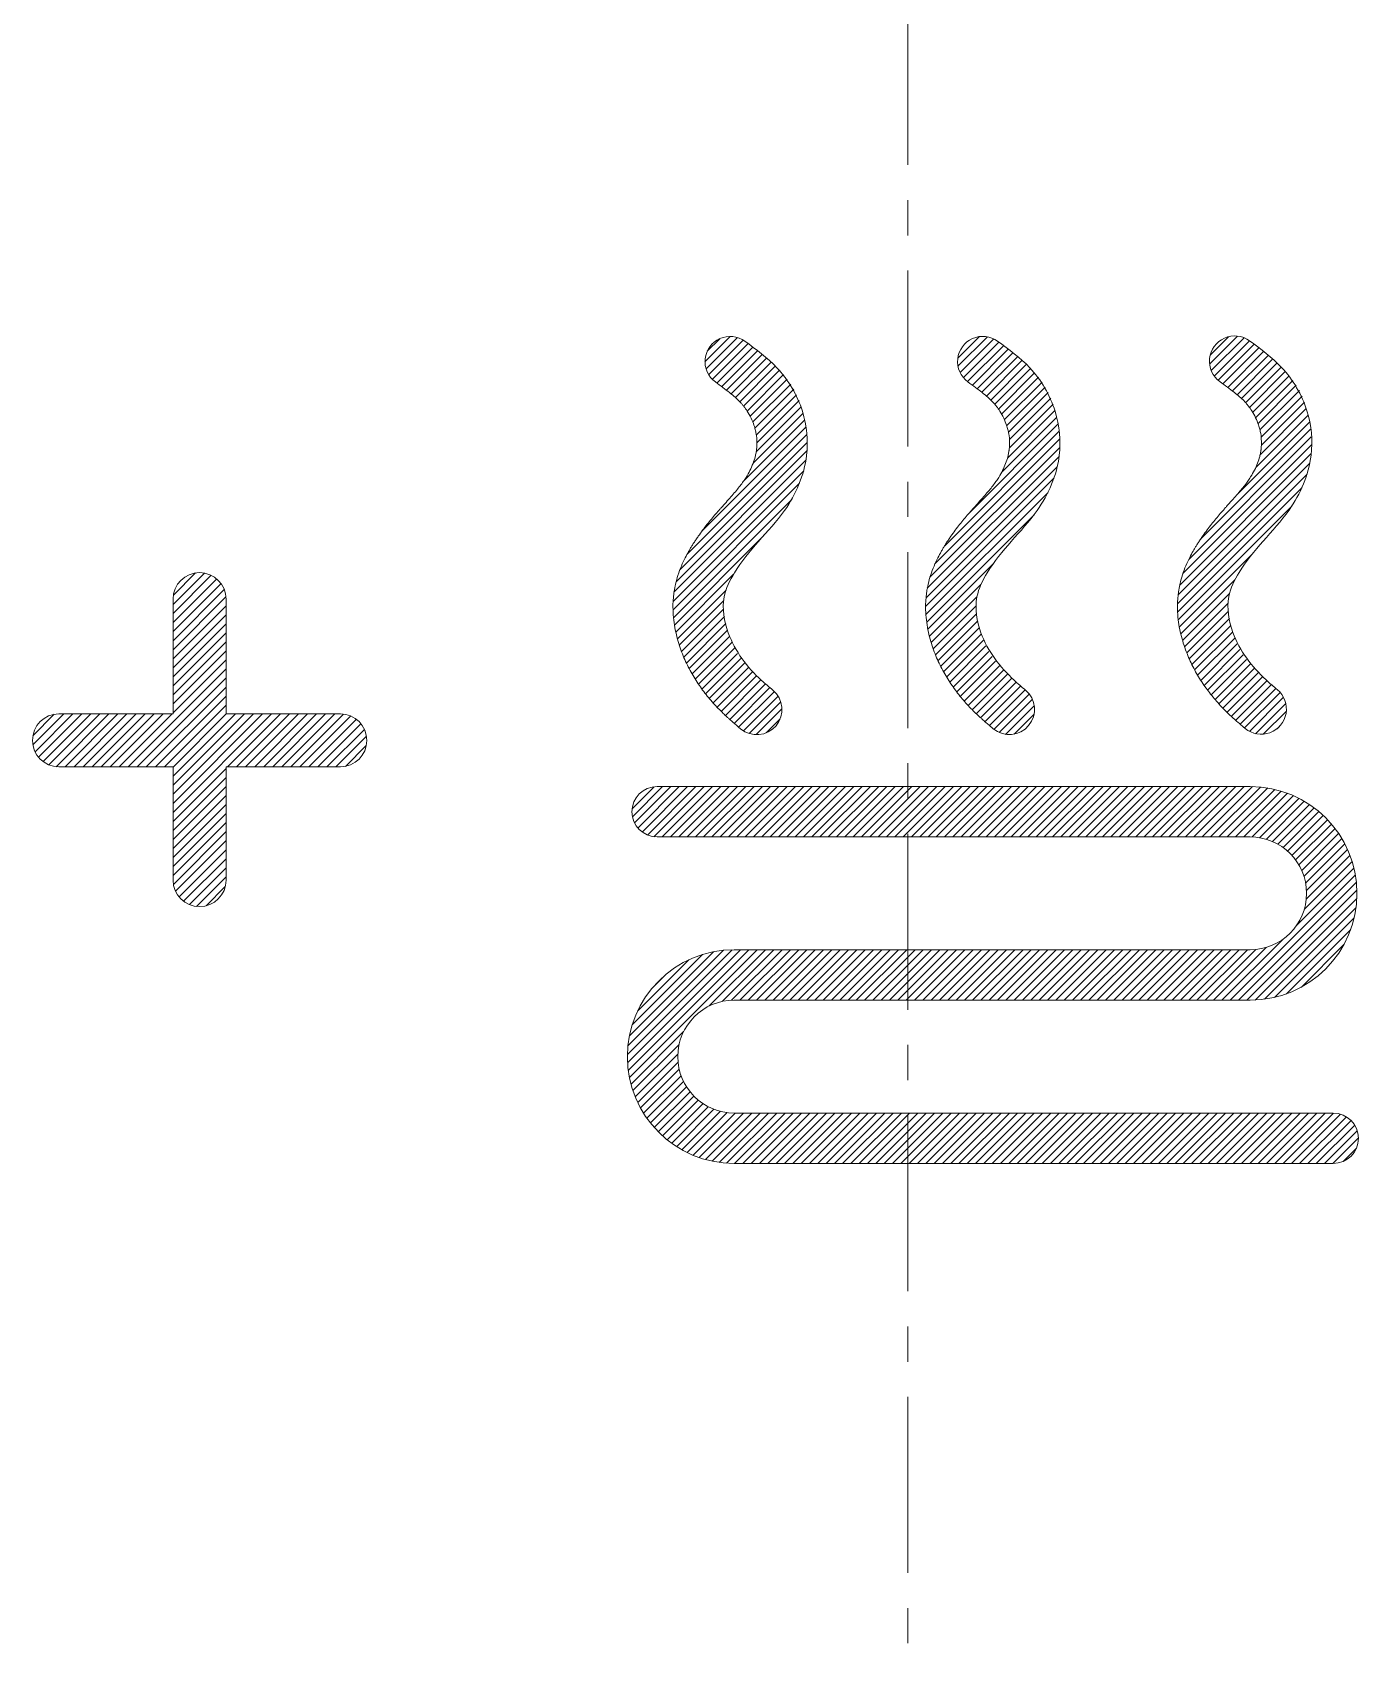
# Model space of a CAD drawing. Header units: inches. Extents: x 780 to 990, y -100 to 199.
# Drawn here: x 857.05 to 866.47, y 111.36 to 122.92 of the extents above; entities that cross this region are included whole.
import ezdxf

# ---------------------------------------------------------------- set-up
doc = ezdxf.new("R2010")
doc.units = ezdxf.units.IN
doc.header["$MEASUREMENT"] = 0
doc.linetypes.add('CENTER', pattern=[2, 1.25, -0.25, 0.25, -0.25])
doc.layers.add('center', color=1, linetype='CENTER', lineweight=9)

msp = doc.modelspace()

# ---------------------------------------------------------------- hatches: boundary and pattern name
at = {"lineweight": 0}
h = msp.add_hatch(dxfattribs=at)
h.set_pattern_fill('ANSI31', color=256, scale=0.013151)
h.set_pattern_definition([(45, (-415.9394, 684.091113), (-0.0295247024, 0.0295247024), [])])
edge = h.paths.add_edge_path()
edge.add_spline(control_points=[(862.31, 118.247), (862.309, 118.248), (862.1, 118.422), (861.999, 118.582), (861.936, 118.892), (862.047, 119.113), (862.208, 119.306), (862.433, 119.546), (862.58, 119.871), (862.528, 120.256), (862.413, 120.505), (862.113, 120.724), (862.111, 120.725)], knot_values=[0, 0, 0, 0, 0.100191, 0.489627, 0.731958, 0.908401, 1.173332, 1.445124, 1.84187, 2.140429, 2.478949, 2.758701, 2.758701, 2.758701, 2.758701], degree=3, periodic=0)
edge.add_arc((862.006, 120.58), 0.179, 53.9631, 233.9646)
edge.add_spline(control_points=[(861.901, 120.436), (861.92, 120.422), (861.938, 120.409), (861.971, 120.384), (861.987, 120.372), (862.016, 120.349), (862.029, 120.338), (862.053, 120.317), (862.063, 120.307), (862.074, 120.296), (862.076, 120.294), (862.078, 120.291), (862.08, 120.29), (862.082, 120.288), (862.083, 120.286), (862.086, 120.283), (862.088, 120.28), (862.095, 120.272), (862.099, 120.267), (862.112, 120.251), (862.12, 120.24), (862.137, 120.213), (862.147, 120.196), (862.163, 120.162), (862.17, 120.145), (862.177, 120.123), (862.179, 120.117), (862.182, 120.107), (862.183, 120.102), (862.187, 120.087), (862.189, 120.076), (862.194, 120.048), (862.196, 120.029), (862.197, 119.993), (862.196, 119.975), (862.194, 119.956), (862.194, 119.954), (862.193, 119.95), (862.193, 119.947), (862.192, 119.941), (862.191, 119.936), (862.188, 119.923), (862.186, 119.914), (862.18, 119.888), (862.175, 119.872), (862.162, 119.84), (862.155, 119.823), (862.139, 119.79), (862.129, 119.774), (862.116, 119.753), (862.113, 119.748), (862.103, 119.733), (862.096, 119.723), (862.081, 119.703), (862.073, 119.693), (862.055, 119.671), (862.046, 119.659), (862.025, 119.635), (862.015, 119.623), (861.992, 119.597), (861.98, 119.584), (861.961, 119.563), (861.955, 119.556), (861.943, 119.543), (861.938, 119.537), (861.923, 119.52), (861.913, 119.509), (861.883, 119.474), (861.862, 119.449), (861.821, 119.397), (861.8, 119.369), (861.774, 119.332), (861.768, 119.323), (861.758, 119.308), (861.753, 119.3), (861.743, 119.286), (861.739, 119.279), (861.732, 119.268), (861.73, 119.265), (861.726, 119.258), (861.724, 119.255), (861.719, 119.245), (861.715, 119.238), (861.703, 119.217), (861.695, 119.202), (861.677, 119.168), (861.668, 119.149), (861.651, 119.107), (861.642, 119.085), (861.629, 119.042), (861.623, 119.022), (861.616, 118.993), (861.615, 118.985), (861.612, 118.973), (861.612, 118.969), (861.61, 118.96), (861.609, 118.956), (861.607, 118.943), (861.606, 118.935), (861.603, 118.909), (861.602, 118.892), (861.599, 118.85), (861.6, 118.824), (861.602, 118.775), (861.604, 118.75), (861.611, 118.703), (861.615, 118.68), (861.625, 118.636), (861.63, 118.614), (861.642, 118.572), (861.649, 118.552), (861.67, 118.495), (861.685, 118.459), (861.719, 118.391), (861.737, 118.358), (861.777, 118.295), (861.797, 118.265), (861.84, 118.208), (861.863, 118.181), (861.909, 118.129), (861.933, 118.105), (861.965, 118.074), (861.973, 118.066), (861.983, 118.057), (861.985, 118.055), (861.992, 118.048), (861.997, 118.044), (862.011, 118.032), (862.02, 118.024), (862.043, 118.003), (862.058, 117.991), (862.074, 117.977), (862.077, 117.975), (862.08, 117.972)], knot_values=[0.001762, 0.001762, 0.001762, 0.001762, 27.479804, 27.479804, 54.959608, 54.959608, 82.439413, 82.439413, 109.919217, 109.919217, 114.974911, 114.974911, 118.540288, 118.540288, 122.105664, 122.105664, 129.236418, 129.236418, 143.497926, 143.497926, 172.02094, 172.02094, 211.261454, 211.261454, 250.501968, 250.501968, 262.017459, 262.017459, 273.53295, 273.53295, 296.563931, 296.563931, 337.057027, 337.057027, 377.550124, 377.550124, 382.684237, 382.684237, 387.81835, 387.81835, 398.086577, 398.086577, 418.623029, 418.623029, 453.112725, 453.112725, 487.602422, 487.602422, 522.092118, 522.092118, 532.903793, 532.903793, 554.527143, 554.527143, 576.150493, 576.150493, 597.773842, 597.773842, 619.397192, 619.397192, 641.020542, 641.020542, 651.695207, 651.695207, 660.221524, 660.221524, 676.091778, 676.091778, 708.290841, 708.290841, 740.489904, 740.489904, 749.376971, 749.376971, 757.049057, 757.049057, 764.447312, 764.447312, 767.664258, 767.664258, 770.881203, 770.881203, 777.315094, 777.315094, 790.182876, 790.182876, 805.62423, 805.62423, 821.065585, 821.065585, 833.99616, 833.99616, 838.549577, 838.549577, 841.098106, 841.098106, 843.646635, 843.646635, 848.743693, 848.743693, 858.93781, 858.93781, 874.925217, 874.925217, 890.912624, 890.912624, 906.900032, 906.900032, 922.887439, 922.887439, 938.874846, 938.874846, 968.65328, 968.65328, 998.431713, 998.431713, 1028.210147, 1028.210147, 1057.988581, 1057.988581, 1087.767014, 1087.767014, 1097.24289, 1097.24289, 1100.16508, 1100.16508, 1106.00946, 1106.00946, 1117.165571, 1117.165571, 1137.131531, 1137.131531, 1141.661155, 1141.661155, 1141.661155, 1141.661155], degree=3, periodic=0)
edge.add_arc((862.195, 118.11), 0.179, 230.135, 410.135)
edge = h.paths.add_edge_path()
edge.add_spline(control_points=[(863.696, 120.436), (863.715, 120.422), (863.733, 120.409), (863.767, 120.384), (863.783, 120.372), (863.811, 120.349), (863.825, 120.338), (863.848, 120.317), (863.859, 120.307), (863.869, 120.296), (863.871, 120.294), (863.874, 120.291), (863.875, 120.29), (863.877, 120.288), (863.878, 120.287), (863.882, 120.283), (863.884, 120.28), (863.89, 120.273), (863.895, 120.267), (863.907, 120.251), (863.915, 120.24), (863.933, 120.213), (863.942, 120.196), (863.958, 120.162), (863.965, 120.145), (863.973, 120.123), (863.974, 120.118), (863.977, 120.108), (863.979, 120.102), (863.983, 120.087), (863.985, 120.077), (863.99, 120.048), (863.991, 120.03), (863.992, 119.993), (863.992, 119.976), (863.989, 119.956), (863.989, 119.954), (863.988, 119.95), (863.988, 119.948), (863.987, 119.941), (863.986, 119.936), (863.984, 119.923), (863.982, 119.914), (863.975, 119.889), (863.97, 119.873), (863.958, 119.84), (863.95, 119.824), (863.934, 119.791), (863.925, 119.774), (863.912, 119.753), (863.909, 119.748), (863.899, 119.733), (863.892, 119.724), (863.877, 119.703), (863.869, 119.693), (863.851, 119.671), (863.841, 119.659), (863.821, 119.636), (863.81, 119.623), (863.787, 119.598), (863.775, 119.584), (863.757, 119.563), (863.75, 119.556), (863.739, 119.543), (863.733, 119.538), (863.719, 119.521), (863.709, 119.509), (863.678, 119.474), (863.658, 119.449), (863.616, 119.397), (863.595, 119.369), (863.569, 119.332), (863.564, 119.324), (863.553, 119.308), (863.548, 119.301), (863.539, 119.286), (863.534, 119.279), (863.528, 119.268), (863.526, 119.265), (863.522, 119.259), (863.52, 119.255), (863.514, 119.245), (863.51, 119.238), (863.498, 119.217), (863.49, 119.203), (863.473, 119.169), (863.464, 119.149), (863.446, 119.107), (863.438, 119.085), (863.424, 119.043), (863.418, 119.022), (863.412, 118.993), (863.41, 118.986), (863.408, 118.974), (863.407, 118.969), (863.405, 118.961), (863.405, 118.956), (863.403, 118.943), (863.402, 118.935), (863.399, 118.909), (863.397, 118.892), (863.395, 118.85), (863.395, 118.824), (863.397, 118.775), (863.4, 118.751), (863.406, 118.704), (863.41, 118.681), (863.42, 118.636), (863.426, 118.614), (863.438, 118.572), (863.445, 118.552), (863.465, 118.495), (863.481, 118.459), (863.515, 118.391), (863.533, 118.358), (863.572, 118.295), (863.593, 118.265), (863.636, 118.208), (863.658, 118.181), (863.705, 118.129), (863.728, 118.105), (863.76, 118.074), (863.768, 118.067), (863.778, 118.057), (863.781, 118.055), (863.788, 118.048), (863.793, 118.044), (863.806, 118.032), (863.815, 118.024), (863.839, 118.004), (863.853, 117.991), (863.87, 117.978), (863.873, 117.975), (863.876, 117.973)], knot_values=[0.001758, 0.001758, 0.001758, 0.001758, 27.479804, 27.479804, 54.959608, 54.959608, 82.439413, 82.439413, 109.919217, 109.919217, 114.974911, 114.974911, 118.540288, 118.540288, 122.105664, 122.105664, 129.236418, 129.236418, 143.497926, 143.497926, 172.02094, 172.02094, 211.261454, 211.261454, 250.501968, 250.501968, 262.017459, 262.017459, 273.53295, 273.53295, 296.563931, 296.563931, 337.057027, 337.057027, 377.550124, 377.550124, 382.684237, 382.684237, 387.81835, 387.81835, 398.086577, 398.086577, 418.623029, 418.623029, 453.112725, 453.112725, 487.602422, 487.602422, 522.092118, 522.092118, 532.903793, 532.903793, 554.527143, 554.527143, 576.150493, 576.150493, 597.773842, 597.773842, 619.397192, 619.397192, 641.020542, 641.020542, 651.695207, 651.695207, 660.221524, 660.221524, 676.091778, 676.091778, 708.290841, 708.290841, 740.489904, 740.489904, 749.376971, 749.376971, 757.049057, 757.049057, 764.447312, 764.447312, 767.664258, 767.664258, 770.881203, 770.881203, 777.315094, 777.315094, 790.182876, 790.182876, 805.62423, 805.62423, 821.065585, 821.065585, 833.99616, 833.99616, 838.549577, 838.549577, 841.098106, 841.098106, 843.646635, 843.646635, 848.743693, 848.743693, 858.93781, 858.93781, 874.925217, 874.925217, 890.912624, 890.912624, 906.900032, 906.900032, 922.887439, 922.887439, 938.874846, 938.874846, 968.65328, 968.65328, 998.431713, 998.431713, 1028.210147, 1028.210147, 1057.988581, 1057.988581, 1087.767014, 1087.767014, 1097.24289, 1097.24289, 1100.16508, 1100.16508, 1106.00946, 1106.00946, 1117.165571, 1117.165571, 1137.131531, 1137.131531, 1141.661155, 1141.661155, 1141.661155, 1141.661155], degree=3, periodic=0)
edge.add_arc((863.99, 118.11), 0.179, 230.135, 410.135)
edge.add_spline(control_points=[(864.105, 118.247), (864.105, 118.248), (863.895, 118.423), (863.794, 118.582), (863.731, 118.892), (863.843, 119.113), (864.003, 119.306), (864.228, 119.547), (864.375, 119.872), (864.324, 120.256), (864.209, 120.506), (863.908, 120.724), (863.907, 120.725)], knot_values=[0, 0, 0, 0, 0.100191, 0.489627, 0.731958, 0.908401, 1.173332, 1.445124, 1.84187, 2.140429, 2.478949, 2.758701, 2.758701, 2.758701, 2.758701], degree=3, periodic=0)
edge.add_arc((863.801, 120.581), 0.179, 53.9631, 233.9646)
edge = h.paths.add_edge_path()
edge.add_spline(control_points=[(865.895, 118.25), (865.895, 118.25), (865.685, 118.425), (865.585, 118.585), (865.521, 118.894), (865.633, 119.115), (865.793, 119.309), (866.019, 119.549), (866.165, 119.874), (866.114, 120.259), (865.999, 120.508), (865.698, 120.727), (865.697, 120.728)], knot_values=[0, 0, 0, 0, 0.100191, 0.489627, 0.731958, 0.908401, 1.173332, 1.445124, 1.84187, 2.140429, 2.478949, 2.758701, 2.758701, 2.758701, 2.758701], degree=3, periodic=0)
edge.add_arc((865.591, 120.583), 0.179, 53.9631, 233.9646)
edge.add_spline(control_points=[(865.486, 120.438), (865.505, 120.424), (865.523, 120.411), (865.557, 120.386), (865.573, 120.374), (865.601, 120.351), (865.615, 120.341), (865.638, 120.32), (865.649, 120.31), (865.66, 120.299), (865.661, 120.297), (865.664, 120.294), (865.665, 120.293), (865.667, 120.29), (865.668, 120.289), (865.672, 120.285), (865.674, 120.283), (865.681, 120.275), (865.685, 120.27), (865.697, 120.254), (865.705, 120.243), (865.723, 120.215), (865.732, 120.199), (865.749, 120.165), (865.756, 120.148), (865.763, 120.125), (865.765, 120.12), (865.767, 120.11), (865.769, 120.105), (865.773, 120.089), (865.775, 120.079), (865.78, 120.05), (865.781, 120.032), (865.782, 119.996), (865.782, 119.978), (865.779, 119.959), (865.779, 119.957), (865.779, 119.952), (865.778, 119.95), (865.777, 119.943), (865.776, 119.939), (865.774, 119.925), (865.772, 119.916), (865.765, 119.891), (865.76, 119.875), (865.748, 119.842), (865.741, 119.826), (865.724, 119.793), (865.715, 119.777), (865.702, 119.756), (865.699, 119.751), (865.689, 119.736), (865.682, 119.726), (865.667, 119.706), (865.659, 119.695), (865.641, 119.673), (865.631, 119.662), (865.611, 119.638), (865.6, 119.626), (865.577, 119.6), (865.565, 119.587), (865.547, 119.566), (865.54, 119.559), (865.529, 119.546), (865.524, 119.54), (865.509, 119.523), (865.499, 119.512), (865.469, 119.477), (865.448, 119.452), (865.406, 119.399), (865.386, 119.372), (865.359, 119.334), (865.354, 119.326), (865.343, 119.31), (865.338, 119.303), (865.329, 119.289), (865.324, 119.281), (865.318, 119.271), (865.316, 119.267), (865.312, 119.261), (865.31, 119.258), (865.304, 119.248), (865.3, 119.241), (865.288, 119.22), (865.28, 119.205), (865.263, 119.171), (865.254, 119.151), (865.236, 119.11), (865.228, 119.088), (865.214, 119.045), (865.209, 119.025), (865.202, 118.996), (865.2, 118.988), (865.198, 118.976), (865.197, 118.972), (865.196, 118.963), (865.195, 118.959), (865.193, 118.946), (865.192, 118.937), (865.189, 118.912), (865.187, 118.895), (865.185, 118.852), (865.185, 118.827), (865.187, 118.777), (865.19, 118.753), (865.196, 118.706), (865.2, 118.683), (865.21, 118.639), (865.216, 118.617), (865.228, 118.575), (865.235, 118.554), (865.256, 118.497), (865.271, 118.462), (865.305, 118.393), (865.323, 118.36), (865.362, 118.298), (865.383, 118.268), (865.426, 118.211), (865.449, 118.184), (865.495, 118.132), (865.518, 118.107), (865.55, 118.076), (865.558, 118.069), (865.568, 118.06), (865.571, 118.057), (865.578, 118.051), (865.583, 118.046), (865.596, 118.034), (865.605, 118.027), (865.629, 118.006), (865.643, 117.994), (865.66, 117.98), (865.663, 117.978), (865.666, 117.975)], knot_values=[0.001767, 0.001767, 0.001767, 0.001767, 27.479804, 27.479804, 54.959608, 54.959608, 82.439413, 82.439413, 109.919217, 109.919217, 114.974911, 114.974911, 118.540288, 118.540288, 122.105664, 122.105664, 129.236418, 129.236418, 143.497926, 143.497926, 172.02094, 172.02094, 211.261454, 211.261454, 250.501968, 250.501968, 262.017459, 262.017459, 273.53295, 273.53295, 296.563931, 296.563931, 337.057027, 337.057027, 377.550124, 377.550124, 382.684237, 382.684237, 387.81835, 387.81835, 398.086577, 398.086577, 418.623029, 418.623029, 453.112725, 453.112725, 487.602422, 487.602422, 522.092118, 522.092118, 532.903793, 532.903793, 554.527143, 554.527143, 576.150493, 576.150493, 597.773842, 597.773842, 619.397192, 619.397192, 641.020542, 641.020542, 651.695207, 651.695207, 660.221524, 660.221524, 676.091778, 676.091778, 708.290841, 708.290841, 740.489904, 740.489904, 749.376971, 749.376971, 757.049057, 757.049057, 764.447312, 764.447312, 767.664258, 767.664258, 770.881203, 770.881203, 777.315094, 777.315094, 790.182876, 790.182876, 805.62423, 805.62423, 821.065585, 821.065585, 833.99616, 833.99616, 838.549577, 838.549577, 841.098106, 841.098106, 843.646635, 843.646635, 848.743693, 848.743693, 858.93781, 858.93781, 874.925217, 874.925217, 890.912624, 890.912624, 906.900032, 906.900032, 922.887439, 922.887439, 938.874846, 938.874846, 968.65328, 968.65328, 998.431713, 998.431713, 1028.210147, 1028.210147, 1057.988581, 1057.988581, 1087.767014, 1087.767014, 1097.24289, 1097.24289, 1100.16508, 1100.16508, 1106.00946, 1106.00946, 1117.165571, 1117.165571, 1137.131531, 1137.131531, 1141.661155, 1141.661155, 1141.661155, 1141.661155], degree=3, periodic=0)
edge.add_arc((865.781, 118.112), 0.179, 230.135, 410.135)
h.paths.add_polyline_path([(865.702, 117.204, -1), (865.702, 116.403), (862.035, 116.403, 1), (862.035, 114.885), (866.292, 114.885, 1), (866.292, 115.243), (862.035, 115.243, -1), (862.035, 116.045), (865.702, 116.045, 1), (865.702, 117.562), (861.487, 117.562, 1), (861.487, 117.204)])
h = msp.add_hatch(dxfattribs=at)
h.set_pattern_fill('ANSI31', color=256, scale=0.014294)
h.set_pattern_definition([(45, (-527.269737, 733.38733), (-0.0320920678, 0.0320920678), [])])
h.paths.add_polyline_path([(858.047, 116.898, 1), (858.424, 116.898), (858.424, 117.702), (859.236, 117.702, 1), (859.236, 118.078), (858.424, 118.078), (858.424, 118.893, 1), (858.047, 118.893), (858.047, 118.078), (857.236, 118.078, 1), (857.236, 117.702), (858.047, 117.702)])

# ---------------------------------------------------------------- linework, layer by layer
for points in [[(862.111, 120.725, 1.00001), (861.901, 120.436, 1.00001)], [(863.907, 120.725, 1.00001), (863.696, 120.436, 1.00001)], [(865.697, 120.728, 1.000011), (865.486, 120.438, 1.000011)], [(862.08, 117.972, 1), (862.31, 118.247)], [(863.876, 117.973, 1), (864.105, 118.247)], [(865.666, 117.975, 1), (865.895, 118.25)]]:
    msp.add_lwpolyline(points, format="xyb", dxfattribs=at)
for points in [[(858.424, 117.702), (859.236, 117.702, 1), (859.236, 118.078), (858.424, 118.078), (858.424, 118.893, 1), (858.047, 118.893), (858.047, 118.078), (857.236, 118.078, 1), (857.236, 117.702), (858.047, 117.702), (858.047, 116.898, 1), (858.424, 116.898)], [(865.702, 117.562), (861.487, 117.562, 1), (861.487, 117.204), (865.702, 117.204, -1), (865.702, 116.403), (862.035, 116.403, 1), (862.035, 114.885), (866.292, 114.885, 1), (866.292, 115.243), (862.035, 115.243, -1), (862.035, 116.045), (865.702, 116.045, 1), (865.702, 117.562)]]:
    msp.add_lwpolyline(points, format="xyb", close=True, dxfattribs=at)
at = {"lineweight": 0, "start_tangent": (-0.016564, 0.013832), "end_tangent": (-0.017569, 0.012782)}
for points in [[(862.31, 118.247), (862.229, 118.316), (861.993, 118.654), (861.964, 118.909), (862.037, 119.08), (862.208, 119.303), (862.393, 119.523), (862.549, 119.913), (862.52, 120.227), (862.339, 120.536), (862.111, 120.725)], [(864.105, 118.247), (864.025, 118.317), (863.788, 118.654), (863.76, 118.909), (863.833, 119.081), (864.004, 119.303), (864.188, 119.523), (864.345, 119.913), (864.315, 120.227), (864.135, 120.537), (863.907, 120.725)], [(865.895, 118.25), (865.815, 118.319), (865.579, 118.656), (865.55, 118.911), (865.623, 119.083), (865.794, 119.305), (865.978, 119.526), (866.135, 119.915), (866.105, 120.23), (865.925, 120.539), (865.697, 120.728)]]:
    msp.add_spline(points, degree=3, dxfattribs=at)
at = {"lineweight": 0}
for points in [[(861.901, 120.436), (861.92, 120.422), (861.938, 120.409), (861.971, 120.384), (861.987, 120.372), (862.016, 120.349), (862.029, 120.338), (862.053, 120.317), (862.063, 120.307), (862.074, 120.296), (862.076, 120.294), (862.078, 120.291), (862.08, 120.29), (862.082, 120.288), (862.083, 120.286), (862.086, 120.283), (862.088, 120.28), (862.095, 120.272), (862.099, 120.267), (862.112, 120.251), (862.12, 120.24), (862.137, 120.213), (862.147, 120.196), (862.163, 120.162), (862.17, 120.145), (862.177, 120.123), (862.179, 120.117), (862.182, 120.107), (862.183, 120.102), (862.187, 120.087), (862.189, 120.076), (862.194, 120.048), (862.196, 120.029), (862.197, 119.993), (862.196, 119.975), (862.194, 119.956), (862.194, 119.954), (862.193, 119.95), (862.193, 119.947), (862.192, 119.941), (862.191, 119.936), (862.188, 119.923), (862.186, 119.914), (862.18, 119.888), (862.175, 119.872), (862.162, 119.84), (862.155, 119.823), (862.139, 119.79), (862.129, 119.774), (862.116, 119.753), (862.113, 119.748), (862.103, 119.733), (862.096, 119.723), (862.081, 119.703), (862.073, 119.693), (862.055, 119.671), (862.046, 119.659), (862.025, 119.635), (862.015, 119.623), (861.992, 119.597), (861.98, 119.584), (861.961, 119.563), (861.955, 119.556), (861.943, 119.543), (861.938, 119.537), (861.923, 119.52), (861.913, 119.509), (861.883, 119.474), (861.862, 119.449), (861.821, 119.397), (861.8, 119.369), (861.774, 119.332), (861.768, 119.323), (861.758, 119.308), (861.753, 119.3), (861.743, 119.286), (861.739, 119.279), (861.732, 119.268), (861.73, 119.265), (861.726, 119.258), (861.724, 119.255), (861.719, 119.245), (861.715, 119.238), (861.703, 119.217), (861.695, 119.202), (861.677, 119.168), (861.668, 119.149), (861.651, 119.107), (861.642, 119.085), (861.629, 119.042), (861.623, 119.022), (861.616, 118.993), (861.615, 118.985), (861.612, 118.973), (861.612, 118.969), (861.61, 118.96), (861.609, 118.956), (861.607, 118.943), (861.606, 118.935), (861.603, 118.909), (861.602, 118.892), (861.599, 118.85), (861.6, 118.824), (861.602, 118.775), (861.604, 118.75), (861.611, 118.703), (861.615, 118.68), (861.625, 118.636), (861.63, 118.614), (861.642, 118.572), (861.649, 118.552), (861.67, 118.495), (861.685, 118.459), (861.719, 118.391), (861.737, 118.358), (861.777, 118.295), (861.797, 118.265), (861.84, 118.208), (861.863, 118.181), (861.909, 118.129), (861.933, 118.105), (861.965, 118.074), (861.973, 118.066), (861.983, 118.057), (861.985, 118.055), (861.992, 118.048), (861.997, 118.044), (862.011, 118.032), (862.02, 118.024), (862.043, 118.003), (862.058, 117.991), (862.074, 117.977), (862.077, 117.975), (862.08, 117.972)], [(863.696, 120.436), (863.715, 120.422), (863.733, 120.409), (863.767, 120.384), (863.783, 120.372), (863.811, 120.349), (863.825, 120.338), (863.848, 120.317), (863.859, 120.307), (863.869, 120.296), (863.871, 120.294), (863.874, 120.291), (863.875, 120.29), (863.877, 120.288), (863.878, 120.287), (863.882, 120.283), (863.884, 120.28), (863.89, 120.273), (863.895, 120.267), (863.907, 120.251), (863.915, 120.24), (863.933, 120.213), (863.942, 120.196), (863.958, 120.162), (863.965, 120.145), (863.973, 120.123), (863.974, 120.118), (863.977, 120.108), (863.979, 120.102), (863.983, 120.087), (863.985, 120.077), (863.99, 120.048), (863.991, 120.03), (863.992, 119.993), (863.992, 119.976), (863.989, 119.956), (863.989, 119.954), (863.988, 119.95), (863.988, 119.948), (863.987, 119.941), (863.986, 119.936), (863.984, 119.923), (863.982, 119.914), (863.975, 119.889), (863.97, 119.873), (863.958, 119.84), (863.95, 119.824), (863.934, 119.791), (863.925, 119.774), (863.912, 119.753), (863.909, 119.748), (863.899, 119.733), (863.892, 119.724), (863.877, 119.703), (863.869, 119.693), (863.851, 119.671), (863.841, 119.659), (863.821, 119.636), (863.81, 119.623), (863.787, 119.598), (863.775, 119.584), (863.757, 119.563), (863.75, 119.556), (863.739, 119.543), (863.733, 119.538), (863.719, 119.521), (863.709, 119.509), (863.678, 119.474), (863.658, 119.449), (863.616, 119.397), (863.595, 119.369), (863.569, 119.332), (863.564, 119.324), (863.553, 119.308), (863.548, 119.301), (863.539, 119.286), (863.534, 119.279), (863.528, 119.268), (863.526, 119.265), (863.522, 119.259), (863.52, 119.255), (863.514, 119.245), (863.51, 119.238), (863.498, 119.217), (863.49, 119.203), (863.473, 119.169), (863.464, 119.149), (863.446, 119.107), (863.438, 119.085), (863.424, 119.043), (863.418, 119.022), (863.412, 118.993), (863.41, 118.986), (863.408, 118.974), (863.407, 118.969), (863.405, 118.961), (863.405, 118.956), (863.403, 118.943), (863.402, 118.935), (863.399, 118.909), (863.397, 118.892), (863.395, 118.85), (863.395, 118.824), (863.397, 118.775), (863.4, 118.751), (863.406, 118.704), (863.41, 118.681), (863.42, 118.636), (863.426, 118.614), (863.438, 118.572), (863.445, 118.552), (863.465, 118.495), (863.481, 118.459), (863.515, 118.391), (863.533, 118.358), (863.572, 118.295), (863.593, 118.265), (863.636, 118.208), (863.658, 118.181), (863.705, 118.129), (863.728, 118.105), (863.76, 118.074), (863.768, 118.067), (863.778, 118.057), (863.781, 118.055), (863.788, 118.048), (863.793, 118.044), (863.806, 118.032), (863.815, 118.024), (863.839, 118.004), (863.853, 117.991), (863.87, 117.978), (863.873, 117.975), (863.876, 117.973)], [(865.486, 120.438), (865.505, 120.424), (865.523, 120.411), (865.557, 120.386), (865.573, 120.374), (865.601, 120.351), (865.615, 120.341), (865.638, 120.32), (865.649, 120.31), (865.66, 120.299), (865.661, 120.297), (865.664, 120.294), (865.665, 120.293), (865.667, 120.29), (865.668, 120.289), (865.672, 120.285), (865.674, 120.283), (865.681, 120.275), (865.685, 120.27), (865.697, 120.254), (865.705, 120.243), (865.723, 120.215), (865.732, 120.199), (865.749, 120.165), (865.756, 120.148), (865.763, 120.125), (865.765, 120.12), (865.767, 120.11), (865.769, 120.105), (865.773, 120.089), (865.775, 120.079), (865.78, 120.05), (865.781, 120.032), (865.782, 119.996), (865.782, 119.978), (865.779, 119.959), (865.779, 119.957), (865.779, 119.952), (865.778, 119.95), (865.777, 119.943), (865.776, 119.939), (865.774, 119.925), (865.772, 119.916), (865.765, 119.891), (865.76, 119.875), (865.748, 119.842), (865.741, 119.826), (865.724, 119.793), (865.715, 119.777), (865.702, 119.756), (865.699, 119.751), (865.689, 119.736), (865.682, 119.726), (865.667, 119.706), (865.659, 119.695), (865.641, 119.673), (865.631, 119.662), (865.611, 119.638), (865.6, 119.626), (865.577, 119.6), (865.565, 119.587), (865.547, 119.566), (865.54, 119.559), (865.529, 119.546), (865.524, 119.54), (865.509, 119.523), (865.499, 119.512), (865.469, 119.477), (865.448, 119.452), (865.406, 119.399), (865.386, 119.372), (865.359, 119.334), (865.354, 119.326), (865.343, 119.31), (865.338, 119.303), (865.329, 119.289), (865.324, 119.281), (865.318, 119.271), (865.316, 119.267), (865.312, 119.261), (865.31, 119.258), (865.304, 119.248), (865.3, 119.241), (865.288, 119.22), (865.28, 119.205), (865.263, 119.171), (865.254, 119.151), (865.236, 119.11), (865.228, 119.088), (865.214, 119.045), (865.209, 119.025), (865.202, 118.996), (865.2, 118.988), (865.198, 118.976), (865.197, 118.972), (865.196, 118.963), (865.195, 118.959), (865.193, 118.946), (865.192, 118.937), (865.189, 118.912), (865.187, 118.895), (865.185, 118.852), (865.185, 118.827), (865.187, 118.777), (865.19, 118.753), (865.196, 118.706), (865.2, 118.683), (865.21, 118.639), (865.216, 118.617), (865.228, 118.575), (865.235, 118.554), (865.256, 118.497), (865.271, 118.462), (865.305, 118.393), (865.323, 118.36), (865.362, 118.298), (865.383, 118.268), (865.426, 118.211), (865.449, 118.184), (865.495, 118.132), (865.518, 118.107), (865.55, 118.076), (865.558, 118.069), (865.568, 118.06), (865.571, 118.057), (865.578, 118.051), (865.583, 118.046), (865.596, 118.034), (865.605, 118.027), (865.629, 118.006), (865.643, 117.994), (865.66, 117.98), (865.663, 117.978), (865.666, 117.975)]]:
    msp.add_open_spline(points, degree=3, knots=[0, 0, 0, 0, 27.479804, 27.479804, 54.959608, 54.959608, 82.439413, 82.439413, 109.919217, 109.919217, 114.974911, 114.974911, 118.540288, 118.540288, 122.105664, 122.105664, 129.236418, 129.236418, 143.497926, 143.497926, 172.02094, 172.02094, 211.261454, 211.261454, 250.501968, 250.501968, 262.017459, 262.017459, 273.53295, 273.53295, 296.563931, 296.563931, 337.057027, 337.057027, 377.550124, 377.550124, 382.684237, 382.684237, 387.81835, 387.81835, 398.086577, 398.086577, 418.623029, 418.623029, 453.112725, 453.112725, 487.602422, 487.602422, 522.092118, 522.092118, 532.903793, 532.903793, 554.527143, 554.527143, 576.150493, 576.150493, 597.773842, 597.773842, 619.397192, 619.397192, 641.020542, 641.020542, 651.695207, 651.695207, 660.221524, 660.221524, 676.091778, 676.091778, 708.290841, 708.290841, 740.489904, 740.489904, 749.376971, 749.376971, 757.049057, 757.049057, 764.447312, 764.447312, 767.664258, 767.664258, 770.881203, 770.881203, 777.315094, 777.315094, 790.182876, 790.182876, 805.62423, 805.62423, 821.065585, 821.065585, 833.99616, 833.99616, 838.549577, 838.549577, 841.098106, 841.098106, 843.646635, 843.646635, 848.743693, 848.743693, 858.93781, 858.93781, 874.925217, 874.925217, 890.912624, 890.912624, 906.900032, 906.900032, 922.887439, 922.887439, 938.874846, 938.874846, 968.65328, 968.65328, 998.431713, 998.431713, 1028.210147, 1028.210147, 1057.988581, 1057.988581, 1087.767014, 1087.767014, 1097.24289, 1097.24289, 1100.16508, 1100.16508, 1106.00946, 1106.00946, 1117.165571, 1117.165571, 1137.131531, 1137.131531, 1141.661155, 1141.661155, 1141.661155, 1141.661155], dxfattribs=at)
at = {"layer": 'center', "color": 1}
msp.add_line((863.27, -38.023), (863.27, 161.574), dxfattribs=at)

doc.saveas('drawing.dxf')
